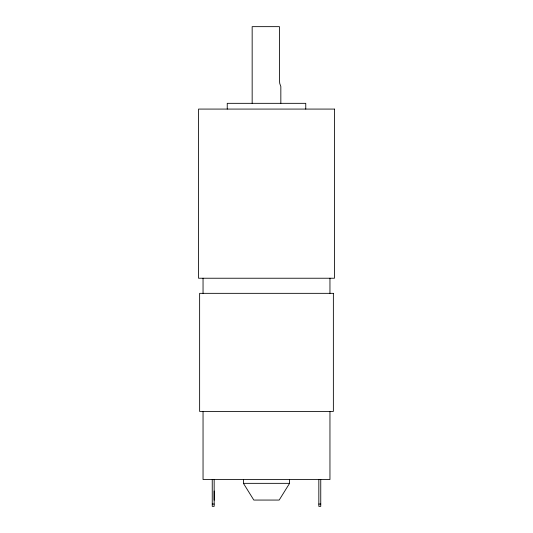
<?xml version="1.0" encoding="UTF-8"?>
<svg xmlns="http://www.w3.org/2000/svg" width="533" height="533" viewBox="0 0 533 533"><rect width="100%" height="100%" fill="white"/><g stroke="black" fill="none" stroke-linecap="round" stroke-linejoin="round"><path stroke-width="0.8" d="M212.247 479.513L212.247 506.35L214.166 506.35L214.166 479.513M289.579 479.513L289.579 483.344L279.185 500.061L253.815 500.061L243.421 483.344L243.421 479.513M243.421 483.344L289.579 483.344M212.247 504.051L214.166 504.051M318.834 504.051L320.753 504.051M329.954 278.233L329.954 293.337M329.954 411.423L329.954 479.513L203.046 479.513L203.046 411.423M320.753 479.513L320.753 506.35L318.834 506.35L318.834 479.513M305.762 109.078L305.762 103.329L227.238 103.329L227.238 109.078M280.838 103.329L280.838 86.533L279.772 83.581L279.439 80.63L279.439 26.65L252.162 26.65L252.162 103.329M214.166 491.013L214.166 500.214M203.046 278.233L203.046 293.337M334.438 109.078L198.562 109.078L198.562 278.233L334.438 278.233L334.438 109.078M333.365 293.337L199.635 293.337L199.635 411.423L333.365 411.423L333.365 293.337"/></g></svg>
